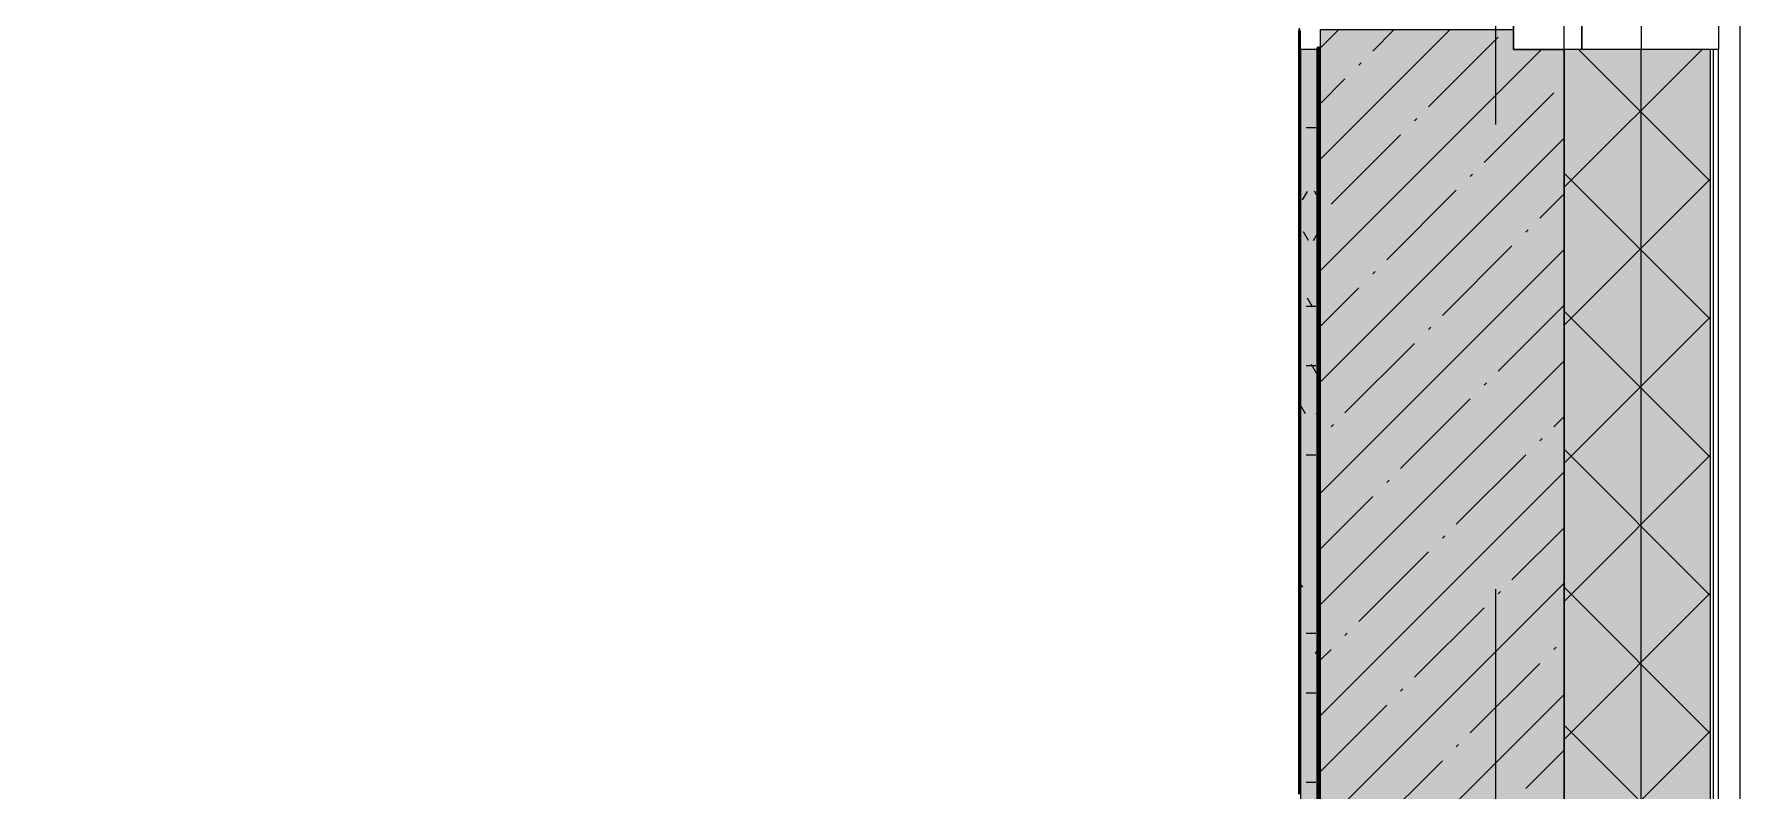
# Model space of a CAD drawing. Header units: millimetres. Extents: x -3817 to 677485, y -22715 to 103890.
# Drawn here: x 123756 to 125504, y 8852 to 9627 of the extents above; entities that cross this region are included whole.
import ezdxf

# ---------------------------------------------------------------- set-up
doc = ezdxf.new("R2010")
doc.units = ezdxf.units.MM
doc.layers.add('PDF _Геометрия', color=7, linetype='Continuous', true_color=0x1d1d1d)
doc.layers.add('PDF _Сплошная заливка', color=7, linetype='Continuous', true_color=0xffffff)

msp = doc.modelspace()

# ---------------------------------------------------------------- hatches: boundary and pattern name
at = {"layer": 'PDF _Сплошная заливка', "transparency": 33554559}
h = msp.add_hatch(color=256, dxfattribs=at)
h.paths.add_polyline_path([(125323.6, 1661.3), (125473.6, 1661.3), (125473.6, 9611.4), (125323.6, 9611.4), (125323.6, 1811.4)], flags=0)
h.paths.add_polyline_path([(125473.6, 10811.4), (125473.6, 12731.3), (125323.6, 12731.3), (125323.6, 10811.4), (125358, 10811.4)], flags=0)
h.paths.add_polyline_path([(125473.6, 15031.3), (125473.6, 15581.3), (125323.6, 15581.3), (125323.6, 15031.3), (125358, 15031.3)], flags=0)
h.paths.add_polyline_path([(125323.6, 17131.3), (125473.6, 17131.3), (125473.6, 23461.3), (125323.6, 23461.3), (125323.6, 19182.4)], flags=0)
h = msp.add_hatch(color=256, dxfattribs=at)
h.paths.add_polyline_path([(125053.6, 2411.4), (125073.6, 2411.4), (125073.6, 9611.4), (125053.6, 9611.4), (125053.6, 2431.3)], flags=0)
h.paths.add_polyline_path([(125053.6, 10811.4), (125073.6, 10811.4), (125073.6, 11891.3), (125053.6, 11891.3), (125053.6, 11266)], flags=0)
msp.add_hatch(color=256, dxfattribs=at).paths.add_polyline_path([(125323.6, 1811.4), (125323.6, 9611.4), (125271.6, 9611.4), (125271.6, 9631.4), (125073.6, 9631.4), (125073.6, 1811.4)])

# ---------------------------------------------------------------- linework, layer by layer
at = {"layer": 'PDF _Геометрия', "color": 9, "lineweight": 9, "true_color": 0xc0c0c0}
for points in [[(125481.6, 12731.3), (125503.6, 12731.3), (125503.6, 1631.3), (125323.6, 1631.3), (109723.6, 1631.3), (109723.6, 1653.3)], [(125073.6, 1811.4), (125323.6, 1811.4), (125323.6, 9611.4), (125271.6, 9611.4), (125323.6, 9611.4), (125323.6, 10811.4)], [(125271.6, 9611.4), (125271.6, 9631.4), (125073.6, 9631.4), (125073.6, 9611.4), (125053.6, 9611.4), (125053.6, 2431.3), (124713.6, 2431.3), (124693.6, 2431.3)], [(125051.6, 9632.4), (125051.6, 9598.5), (125051.6, 9567.3), (125051.6, 9538.6), (125051.6, 9512.2), (125051.6, 9487.7), (125051.6, 9464.9), (125051.6, 9443.5), (125051.6, 9423.2), (125051.6, 9403.8), (125051.6, 9385.1), (125051.6, 9367.1), (125051.6, 9349.6), (125051.6, 9332.6), (125051.6, 9315.9), (125051.6, 9299.6), (125051.6, 9283.5)], [(125051.6, 8848.4), (125051.6, 8861.6), (125051.6, 8874.5), (125051.6, 8887.2), (125051.6, 8899.8), (125051.6, 8912.4), (125051.6, 8925.1), (125051.6, 8938), (125051.6, 8951.2), (125051.6, 8964.6), (125051.6, 8977.9), (125051.6, 8990.8), (125051.6, 9003.2), (125051.6, 9014.9), (125051.6, 9025.6), (125051.6, 9035.7), (125051.6, 9045.3), (125051.6, 9054.7), (125051.6, 9064.1), (125051.6, 9073.8), (125051.6, 9083.8), (125051.6, 9094.5), (125051.6, 9105.9), (125051.6, 9117.7), (125051.6, 9129.5), (125051.6, 9141), (125051.6, 9151.8), (125051.6, 9162), (125051.6, 9172), (125051.6, 9182), (125051.6, 9192.5), (125051.6, 9203.7), (125051.6, 9215.6), (125051.6, 9228.1), (125051.6, 9241.1), (125051.6, 9254.4), (125051.6, 9268.1), (125051.6, 9281.9), (125051.6, 9296.2), (125051.6, 9310.9), (125051.6, 9326.4), (125051.6, 9342.7), (125051.6, 9359.9), (125051.6, 9378.3), (125051.6, 9398), (125051.6, 9419.5), (125051.6, 9442.9), (125051.6, 9468.7), (125051.6, 9497.1), (125051.6, 9528.5), (125051.6, 9563.2), (125051.6, 9630.4)], [(125052.6, 9283.5), (125052.6, 9299.6), (125052.6, 9315.9), (125052.6, 9332.6), (125052.6, 9349.6), (125052.6, 9367.1), (125052.6, 9385.1), (125052.6, 9403.8), (125052.6, 9423.2), (125052.6, 9443.5), (125052.6, 9464.9), (125052.6, 9487.7), (125052.6, 9512.2), (125052.6, 9538.6), (125052.6, 9567.3), (125052.6, 9598.5), (125052.6, 9632.4)], [(125052.6, 9630.4), (125052.6, 9563.2), (125052.6, 9528.5), (125052.6, 9497.1), (125052.6, 9468.7), (125052.6, 9442.9), (125052.6, 9419.5), (125052.6, 9398), (125052.6, 9378.3), (125052.6, 9359.9), (125052.6, 9342.7), (125052.6, 9326.4), (125052.6, 9310.9), (125052.6, 9296.2), (125052.6, 9281.9), (125052.6, 9268.1), (125052.6, 9254.4), (125052.6, 9241.1), (125052.6, 9228.1), (125052.6, 9215.6), (125052.6, 9203.7), (125052.6, 9192.5), (125052.6, 9182), (125052.6, 9172), (125052.6, 9162), (125052.6, 9151.8), (125052.6, 9141), (125052.6, 9129.5), (125052.6, 9117.7), (125052.6, 9105.9), (125052.6, 9094.5), (125052.6, 9083.8), (125052.6, 9073.8), (125052.6, 9064.1), (125052.6, 9054.7), (125052.6, 9045.3), (125052.6, 9035.7), (125052.6, 9025.6), (125052.6, 9014.9), (125052.6, 9003.2), (125052.6, 8990.8), (125052.6, 8977.9), (125052.6, 8964.6), (125052.6, 8951.2), (125052.6, 8938), (125052.6, 8925.1), (125052.6, 8912.4), (125052.6, 8899.8), (125052.6, 8887.2), (125052.6, 8874.5), (125052.6, 8861.6), (125052.6, 8848.4)], [(125071.6, 9611.4), (125053.6, 9611.4), (125053.6, 9630.4)], [(125073.6, 9611.4), (125073.6, 9612.4), (125072.6, 9612.4), (125072.6, 2432.4)], [(123722.6, 2061.3), (123973.6, 2061.3), (123973.6, 2011.3), (123773.6, 2011.3), (123773.6, 1811.4), (123773.6, 1653.3), (125323.6, 1653.3), (125476.6, 1653.3), (125481.6, 1653.3), (125481.6, 9611.4), (125323.6, 9611.4), (125323.6, 1811.4), (123973.6, 1811.4)], [(125051.6, 9169.3), (125051.6, 9169.3), (125051.6, 9169.5), (125051.6, 9169.6), (125051.6, 9169.9), (125051.6, 9170.1), (125051.6, 9170.3), (125051.6, 9170.4), (125051.6, 9170.6), (125051.6, 9170.8), (125051.6, 9171.1), (125051.6, 9171.5), (125051.6, 9172.2), (125051.6, 9173.1), (125051.6, 9174.4), (125051.6, 9176), (125051.6, 9177.8), (125051.6, 9179.9), (125051.6, 9182.3), (125051.6, 9184.8), (125051.6, 9187.5), (125051.6, 9190.4), (125051.6, 9193.5), (125051.6, 9196.7), (125051.6, 9200.2), (125051.6, 9203.9), (125051.6, 9207.8), (125051.6, 9212), (125051.6, 9216.4), (125051.6, 9221.1), (125051.6, 9225.9), (125051.6, 9230.8), (125051.6, 9235.8), (125051.6, 9240.7), (125051.6, 9245.5), (125051.6, 9250.2), (125051.6, 9254.5), (125051.6, 9258.5), (125051.6, 9262.3), (125051.6, 9265.6), (125051.6, 9268.7), (125051.6, 9271.3), (125051.6, 9273.6), (125051.6, 9275.5), (125051.6, 9277), (125051.6, 9278.1), (125051.6, 9278.8), (125051.6, 9279.1), (125051.6, 9279.1), (125051.6, 9279.1), (125051.6, 9278.8), (125051.6, 9278.2), (125051.6, 9277.5), (125051.6, 9276.7), (125051.6, 9275.9), (125051.6, 9274.9), (125051.6, 9273.9), (125051.6, 9272.8), (125051.6, 9271.6), (125051.6, 9270.4), (125051.6, 9269.1), (125051.6, 9267.8), (125051.6, 9266.5), (125051.6, 9265.2), (125051.6, 9264), (125051.6, 9262.8), (125051.6, 9261.6), (125051.6, 9260.3), (125051.6, 9259.1), (125051.6, 9257.8), (125051.6, 9256.4), (125051.6, 9254.9), (125051.6, 9253.4), (125051.6, 9251.8), (125051.6, 9250.2), (125051.6, 9248.5), (125051.6, 9246.8), (125051.6, 9245.1), (125051.6, 9243.2), (125051.6, 9241.3), (125051.6, 9239.3), (125051.6, 9237.3), (125051.6, 9235.2), (125051.6, 9233.1), (125051.6, 9231), (125051.6, 9229), (125051.6, 9227), (125051.6, 9225), (125051.6, 9222.9), (125051.6, 9220.8), (125051.6, 9218.6), (125051.6, 9216.4), (125051.6, 9214.2), (125051.6, 9212.2), (125051.6, 9210.1), (125051.6, 9208), (125051.6, 9205.7), (125051.6, 9202), (125051.6, 9194.1), (125052.6, 9194.1), (125052.6, 9202), (125052.6, 9205.7), (125052.6, 9208), (125052.6, 9210.1), (125052.6, 9212.2), (125052.6, 9214.2), (125052.6, 9216.4), (125052.6, 9218.6), (125052.6, 9220.8), (125052.6, 9222.9), (125052.6, 9225), (125052.6, 9227), (125052.6, 9229), (125052.6, 9231), (125052.6, 9233.1), (125052.6, 9235.2), (125052.6, 9237.3), (125052.6, 9239.3), (125052.6, 9241.3), (125052.6, 9243.2), (125052.6, 9245.1), (125052.6, 9246.8), (125052.6, 9248.5), (125052.6, 9250.2), (125052.6, 9251.8), (125052.6, 9253.4), (125052.6, 9254.9), (125052.6, 9256.4), (125052.6, 9257.8), (125052.6, 9259.1), (125052.6, 9260.3), (125052.6, 9261.6), (125052.6, 9262.8), (125052.6, 9264), (125052.6, 9265.2), (125052.6, 9266.5), (125052.6, 9267.8), (125052.6, 9269.1), (125052.6, 9270.4), (125052.6, 9271.6), (125052.6, 9272.8), (125052.6, 9273.9), (125052.6, 9274.9), (125052.6, 9275.9), (125052.6, 9276.7), (125052.6, 9277.5), (125052.6, 9278.2), (125052.6, 9278.8), (125052.6, 9279.1), (125052.6, 9279.1), (125052.6, 9279.1), (125052.6, 9278.8), (125052.6, 9278.1), (125052.6, 9277), (125052.6, 9275.5), (125052.6, 9273.6), (125052.6, 9271.3), (125052.6, 9268.7), (125052.6, 9265.6), (125052.6, 9262.3), (125052.6, 9258.5), (125052.6, 9254.5), (125052.6, 9250.2), (125052.6, 9245.5), (125052.6, 9240.7), (125052.6, 9235.8), (125052.6, 9230.8), (125052.6, 9225.9), (125052.6, 9221.1), (125052.6, 9216.4), (125052.6, 9212), (125052.6, 9207.8), (125052.6, 9203.9), (125052.6, 9200.2), (125052.6, 9196.7), (125052.6, 9193.5), (125052.6, 9190.4), (125052.6, 9187.5), (125052.6, 9184.8), (125052.6, 9182.3), (125052.6, 9179.9), (125052.6, 9177.8), (125052.6, 9176), (125052.6, 9174.4), (125052.6, 9173.1), (125052.6, 9172.2), (125052.6, 9171.5), (125052.6, 9171.1), (125052.6, 9170.8), (125052.6, 9170.6), (125052.6, 9170.4), (125052.6, 9170.3), (125052.6, 9170.1), (125052.6, 9169.9), (125052.6, 9169.6), (125052.6, 9169.5), (125052.6, 9169.3), (125052.6, 9169.3)], [(125051.6, 9193.3), (125051.6, 9188.2), (125051.6, 9184.3), (125051.6, 9181.3), (125051.6, 9179.1), (125051.6, 9177.5), (125051.6, 9176.3), (125051.6, 9175.2), (125051.6, 9174.3), (125051.6, 9173.5), (125051.6, 9172.8), (125051.6, 9172.2), (125051.6, 9171.7), (125051.6, 9171.2), (125051.6, 9170.7), (125051.6, 9170.4), (125051.6, 9170), (125051.6, 9169.8), (125051.6, 9169.5), (125051.6, 9169.4), (125051.6, 9169.3), (125051.6, 9169.3)], [(125052.6, 9169.3), (125052.6, 9169.3), (125052.6, 9169.4), (125052.6, 9169.5), (125052.6, 9169.8), (125052.6, 9170), (125052.6, 9170.4), (125052.6, 9170.7), (125052.6, 9171.2), (125052.6, 9171.7), (125052.6, 9172.2), (125052.6, 9172.8), (125052.6, 9173.5), (125052.6, 9174.3), (125052.6, 9175.2), (125052.6, 9176.3), (125052.6, 9177.5), (125052.6, 9179.1), (125052.6, 9181.3), (125052.6, 9184.3), (125052.6, 9188.2), (125052.6, 9193.3)], [(125052.6, 8979.6), (125052.6, 8979.5), (125052.6, 8979.4), (125052.6, 8979.2), (125052.6, 8979), (125052.6, 8978.8), (125052.6, 8978.6), (125052.6, 8978.4), (125052.6, 8978.3), (125052.6, 8978.1), (125052.6, 8977.8), (125052.6, 8977.4), (125052.6, 8976.7), (125052.6, 8975.8), (125052.6, 8974.5), (125052.6, 8972.9), (125052.6, 8971.1), (125052.6, 8968.9), (125052.6, 8966.6), (125052.6, 8964.1), (125052.6, 8961.4), (125052.6, 8958.5), (125052.6, 8955.4), (125052.6, 8952.1), (125052.6, 8948.6), (125052.6, 8944.9), (125052.6, 8941), (125052.6, 8936.9), (125052.6, 8932.4), (125052.6, 8927.8), (125052.6, 8923), (125052.6, 8918), (125052.6, 8913.1), (125052.6, 8908.1), (125052.6, 8903.3), (125052.6, 8898.7), (125052.6, 8894.3), (125052.6, 8890.3), (125052.6, 8886.6), (125052.6, 8883.2), (125052.6, 8880.2), (125052.6, 8877.5), (125052.6, 8875.3), (125052.6, 8873.4), (125052.6, 8871.9), (125052.6, 8870.8), (125052.6, 8870.1), (125052.6, 8869.7), (125052.6, 8869.7), (125052.6, 8869.8), (125052.6, 8870.1), (125052.6, 8870.7), (125052.6, 8871.3), (125052.6, 8872.1), (125052.6, 8873), (125052.6, 8873.9), (125052.6, 8874.9), (125052.6, 8876.1), (125052.6, 8877.2), (125052.6, 8878.5), (125052.6, 8879.8), (125052.6, 8881.1), (125052.6, 8882.3), (125052.6, 8883.6), (125052.6, 8884.9), (125052.6, 8886.1), (125052.6, 8887.3), (125052.6, 8888.5), (125052.6, 8889.8), (125052.6, 8891.1), (125052.6, 8892.5), (125052.6, 8893.9), (125052.6, 8895.5), (125052.6, 8897), (125052.6, 8898.7), (125052.6, 8900.3), (125052.6, 8902), (125052.6, 8903.8), (125052.6, 8905.6), (125052.6, 8907.5), (125052.6, 8909.5), (125052.6, 8911.6), (125052.6, 8913.7), (125052.6, 8915.7), (125052.6, 8917.8), (125052.6, 8919.8), (125052.6, 8921.9), (125052.6, 8923.9), (125052.6, 8925.9), (125052.6, 8928.1), (125052.6, 8930.2), (125052.6, 8932.4), (125052.6, 8934.6), (125052.6, 8936.7), (125052.6, 8938.7), (125052.6, 8940.8), (125052.6, 8943.2), (125052.6, 8946.9), (125052.6, 8954.7), (125051.6, 8954.7), (125051.6, 8946.9), (125051.6, 8943.2), (125051.6, 8940.8), (125051.6, 8938.7), (125051.6, 8936.7), (125051.6, 8934.6), (125051.6, 8932.4), (125051.6, 8930.2), (125051.6, 8928.1), (125051.6, 8925.9), (125051.6, 8923.9), (125051.6, 8921.9), (125051.6, 8919.8), (125051.6, 8917.8), (125051.6, 8915.7), (125051.6, 8913.7), (125051.6, 8911.6), (125051.6, 8909.5), (125051.6, 8907.5), (125051.6, 8905.6), (125051.6, 8903.8), (125051.6, 8902), (125051.6, 8900.3), (125051.6, 8898.7), (125051.6, 8897), (125051.6, 8895.5), (125051.6, 8893.9), (125051.6, 8892.5), (125051.6, 8891.1), (125051.6, 8889.8), (125051.6, 8888.5), (125051.6, 8887.3), (125051.6, 8886.1), (125051.6, 8884.9), (125051.6, 8883.6), (125051.6, 8882.3), (125051.6, 8881.1), (125051.6, 8879.8), (125051.6, 8878.5), (125051.6, 8877.2), (125051.6, 8876.1), (125051.6, 8874.9), (125051.6, 8873.9), (125051.6, 8873), (125051.6, 8872.1), (125051.6, 8871.3), (125051.6, 8870.7), (125051.6, 8870.1), (125051.6, 8869.8), (125051.6, 8869.7), (125051.6, 8869.7), (125051.6, 8870.1), (125051.6, 8870.8), (125051.6, 8871.9), (125051.6, 8873.4), (125051.6, 8875.3), (125051.6, 8877.5), (125051.6, 8880.2), (125051.6, 8883.2), (125051.6, 8886.6), (125051.6, 8890.3), (125051.6, 8894.3), (125051.6, 8898.7), (125051.6, 8903.3), (125051.6, 8908.1), (125051.6, 8913.1), (125051.6, 8918), (125051.6, 8923), (125051.6, 8927.8), (125051.6, 8932.4), (125051.6, 8936.9), (125051.6, 8941), (125051.6, 8944.9), (125051.6, 8948.6), (125051.6, 8952.1), (125051.6, 8955.4), (125051.6, 8958.5), (125051.6, 8961.4), (125051.6, 8964.1), (125051.6, 8966.6), (125051.6, 8968.9), (125051.6, 8971.1), (125051.6, 8972.9), (125051.6, 8974.5), (125051.6, 8975.8), (125051.6, 8976.7), (125051.6, 8977.4), (125051.6, 8977.8), (125051.6, 8978.1), (125051.6, 8978.3), (125051.6, 8978.4), (125051.6, 8978.6), (125051.6, 8978.8), (125051.6, 8979), (125051.6, 8979.2), (125051.6, 8979.4), (125051.6, 8979.5), (125051.6, 8979.6)], [(125051.6, 8979.6), (125051.6, 8979.6), (125051.6, 8979.5), (125051.6, 8979.3), (125051.6, 8979.1), (125051.6, 8978.8), (125051.6, 8978.5), (125051.6, 8978.1), (125051.6, 8977.7), (125051.6, 8977.2), (125051.6, 8976.7), (125051.6, 8976), (125051.6, 8975.3), (125051.6, 8974.5), (125051.6, 8973.6), (125051.6, 8972.6), (125051.6, 8971.4), (125051.6, 8969.7), (125051.6, 8967.5), (125051.6, 8964.6), (125051.6, 8960.6), (125051.6, 8955.6)], [(125052.6, 8955.6), (125052.6, 8960.6), (125052.6, 8964.6), (125052.6, 8967.5), (125052.6, 8969.7), (125052.6, 8971.4), (125052.6, 8972.6), (125052.6, 8973.6), (125052.6, 8974.5), (125052.6, 8975.3), (125052.6, 8976), (125052.6, 8976.7), (125052.6, 8977.2), (125052.6, 8977.7), (125052.6, 8978.1), (125052.6, 8978.5), (125052.6, 8978.8), (125052.6, 8979.1), (125052.6, 8979.3), (125052.6, 8979.5), (125052.6, 8979.6), (125052.6, 8979.6)]]:
    msp.add_lwpolyline(points, dxfattribs=at)
at = {"layer": 'PDF _Геометрия', "color": 253, "lineweight": 9, "true_color": 0xaaaaaa}
for points in [[(125253.6, 9534.5), (125253.6, 11122)], [(125341.6, 9611.4), (125341.6, 10811.4)], [(125271.6, 9681.4), (125271.6, 9611.4)], [(125253.6, 8423.3), (125253.6, 9058.3)]]:
    msp.add_lwpolyline(points, dxfattribs=at)
at = {"layer": 'PDF _Геометрия', "color": 9, "lineweight": 9, "true_color": 0xc0c0c0}
for points in [[(125481.6, 9611.4), (125323.6, 9611.4), (125323.6, 10811.4), (125481.6, 10811.4)], [(125052.6, 9283.5), (125052.6, 9632.4), (125051.6, 9632.4), (125051.6, 9283.5)], [(125051.6, 9344.9), (125051.6, 9342.7), (125051.6, 9340), (125051.6, 9337), (125051.6, 9333.6), (125051.6, 9329.9), (125051.6, 9325.9), (125051.6, 9321.5), (125051.6, 9316.9), (125051.6, 9312.1), (125051.6, 9307.2), (125051.6, 9302.2), (125051.6, 9297.2), (125051.6, 9292.4), (125051.6, 9287.8), (125051.6, 9283.4), (125051.6, 9279.2), (125051.6, 9275.3), (125051.6, 9271.6), (125051.6, 9268.1), (125051.6, 9264.8), (125051.6, 9261.7), (125051.6, 9258.8), (125051.6, 9256.1), (125051.6, 9253.6), (125051.6, 9251.3), (125051.6, 9249.1), (125051.6, 9247.3), (125051.6, 9245.7), (125051.6, 9244.5), (125051.6, 9243.5), (125051.6, 9242.8), (125051.6, 9242.4), (125051.6, 9242.1), (125051.6, 9241.9), (125051.6, 9241.8), (125051.6, 9241.6), (125051.6, 9241.4), (125051.6, 9241.2), (125051.6, 9241), (125051.6, 9240.8), (125051.6, 9240.7), (125051.6, 9240.6), (125051.6, 9240.7), (125051.6, 9240.8), (125051.6, 9241), (125051.6, 9241.2), (125051.6, 9241.4), (125051.6, 9241.6), (125051.6, 9241.8), (125051.6, 9241.9), (125051.6, 9242.1), (125051.6, 9242.4), (125051.6, 9242.8), (125051.6, 9243.5), (125051.6, 9244.5), (125051.6, 9245.7), (125051.6, 9247.3), (125051.6, 9249.1), (125051.6, 9251.3), (125051.6, 9253.6), (125051.6, 9256.1), (125051.6, 9258.8), (125051.6, 9261.7), (125051.6, 9264.8), (125051.6, 9268.1), (125051.6, 9271.6), (125051.6, 9275.3), (125051.6, 9279.2), (125051.6, 9283.4), (125051.6, 9287.8), (125051.6, 9292.4), (125051.6, 9297.2), (125051.6, 9302.2), (125051.6, 9307.2), (125051.6, 9312.1), (125051.6, 9316.9), (125051.6, 9321.5), (125051.6, 9325.9), (125051.6, 9329.9), (125051.6, 9333.6), (125051.6, 9337), (125051.6, 9340), (125051.6, 9342.7)], [(125052.6, 9240.6), (125052.6, 9240.7), (125052.6, 9240.8), (125052.6, 9241), (125052.6, 9241.2), (125052.6, 9241.4), (125052.6, 9241.6), (125052.6, 9241.8), (125052.6, 9241.9), (125052.6, 9242.1), (125052.6, 9242.4), (125052.6, 9242.8), (125052.6, 9243.5), (125052.6, 9244.5), (125052.6, 9245.7), (125052.6, 9247.3), (125052.6, 9249.1), (125052.6, 9251.3), (125052.6, 9253.6), (125052.6, 9256.1), (125052.6, 9258.8), (125052.6, 9261.7), (125052.6, 9264.8), (125052.6, 9268.1), (125052.6, 9271.6), (125052.6, 9275.3), (125052.6, 9279.2), (125052.6, 9283.4), (125052.6, 9287.8), (125052.6, 9292.4), (125052.6, 9297.2), (125052.6, 9302.2), (125052.6, 9307.2), (125052.6, 9312.1), (125052.6, 9316.9), (125052.6, 9321.5), (125052.6, 9325.9), (125052.6, 9329.9), (125052.6, 9333.6), (125052.6, 9337), (125052.6, 9340), (125052.6, 9342.7), (125052.6, 9344.9), (125052.6, 9342.7), (125052.6, 9340), (125052.6, 9337), (125052.6, 9333.6), (125052.6, 9329.9), (125052.6, 9325.9), (125052.6, 9321.5), (125052.6, 9316.9), (125052.6, 9312.1), (125052.6, 9307.2), (125052.6, 9302.2), (125052.6, 9297.2), (125052.6, 9292.4), (125052.6, 9287.8), (125052.6, 9283.4), (125052.6, 9279.2), (125052.6, 9275.3), (125052.6, 9271.6), (125052.6, 9268.1), (125052.6, 9264.8), (125052.6, 9261.7), (125052.6, 9258.8), (125052.6, 9256.1), (125052.6, 9253.6), (125052.6, 9251.3), (125052.6, 9249.1), (125052.6, 9247.3), (125052.6, 9245.7), (125052.6, 9244.5), (125052.6, 9243.5), (125052.6, 9242.8), (125052.6, 9242.4), (125052.6, 9242.1), (125052.6, 9241.9), (125052.6, 9241.8), (125052.6, 9241.6), (125052.6, 9241.4), (125052.6, 9241.2), (125052.6, 9241), (125052.6, 9240.8), (125052.6, 9240.7)], [(125051.6, 9285.6), (125051.6, 9287.8), (125051.6, 9290), (125051.6, 9292.1), (125051.6, 9294.3), (125051.6, 9292.1), (125051.6, 9290), (125051.6, 9287.8)], [(125051.6, 9265.5), (125051.6, 9273.3), (125051.6, 9277), (125051.6, 9279.4), (125051.6, 9281.5), (125051.6, 9283.5), (125051.6, 9281.5), (125051.6, 9279.4), (125051.6, 9277), (125051.6, 9273.3)], [(125052.6, 9294.3), (125052.6, 9292.1), (125052.6, 9290), (125052.6, 9287.8), (125052.6, 9285.6), (125052.6, 9287.8), (125052.6, 9290), (125052.6, 9292.1)], [(125052.6, 9283.5), (125052.6, 9281.5), (125052.6, 9279.4), (125052.6, 9277), (125052.6, 9273.3), (125052.6, 9265.5), (125052.6, 9273.3), (125052.6, 9277), (125052.6, 9279.4), (125052.6, 9281.5)], [(125052.6, 9265.5), (125051.6, 9265.5)], [(125051.6, 9240.6), (125051.6, 9240.6), (125051.6, 9240.7), (125051.6, 9240.9), (125051.6, 9241.1), (125051.6, 9241.4), (125051.6, 9241.7), (125051.6, 9242.1), (125051.6, 9242.5), (125051.6, 9243), (125051.6, 9243.5), (125051.6, 9244.2), (125051.6, 9244.9), (125051.6, 9245.7), (125051.6, 9246.6), (125051.6, 9247.6), (125051.6, 9248.8), (125051.6, 9250.5), (125051.6, 9252.7), (125051.6, 9255.6), (125051.6, 9259.6), (125051.6, 9264.6), (125051.6, 9259.6), (125051.6, 9255.6), (125051.6, 9252.7), (125051.6, 9250.5), (125051.6, 9248.8), (125051.6, 9247.6), (125051.6, 9246.6), (125051.6, 9245.7), (125051.6, 9244.9), (125051.6, 9244.2), (125051.6, 9243.5), (125051.6, 9243), (125051.6, 9242.5), (125051.6, 9242.1), (125051.6, 9241.7), (125051.6, 9241.4), (125051.6, 9241.1), (125051.6, 9240.9), (125051.6, 9240.7), (125051.6, 9240.6)], [(125052.6, 9264.6), (125052.6, 9259.6), (125052.6, 9255.6), (125052.6, 9252.7), (125052.6, 9250.5), (125052.6, 9248.8), (125052.6, 9247.6), (125052.6, 9246.6), (125052.6, 9245.7), (125052.6, 9244.9), (125052.6, 9244.2), (125052.6, 9243.5), (125052.6, 9243), (125052.6, 9242.5), (125052.6, 9242.1), (125052.6, 9241.7), (125052.6, 9241.4), (125052.6, 9241.1), (125052.6, 9240.9), (125052.6, 9240.7), (125052.6, 9240.6), (125052.6, 9240.6), (125052.6, 9240.6), (125052.6, 9240.7), (125052.6, 9240.9), (125052.6, 9241.1), (125052.6, 9241.4), (125052.6, 9241.7), (125052.6, 9242.1), (125052.6, 9242.5), (125052.6, 9243), (125052.6, 9243.5), (125052.6, 9244.2), (125052.6, 9244.9), (125052.6, 9245.7), (125052.6, 9246.6), (125052.6, 9247.6), (125052.6, 9248.8), (125052.6, 9250.5), (125052.6, 9252.7), (125052.6, 9255.6), (125052.6, 9259.6)], [(125051.6, 9060.7), (125051.6, 9060.7), (125051.6, 9060.5), (125051.6, 9060.3), (125051.6, 9060.1), (125051.6, 9059.9), (125051.6, 9059.7), (125051.6, 9059.5), (125051.6, 9059.4), (125051.6, 9059.2), (125051.6, 9058.9), (125051.6, 9058.5), (125051.6, 9057.8), (125051.6, 9056.9), (125051.6, 9055.6), (125051.6, 9054), (125051.6, 9052.2), (125051.6, 9050.1), (125051.6, 9047.7), (125051.6, 9045.2), (125051.6, 9042.5), (125051.6, 9039.6), (125051.6, 9036.5), (125051.6, 9033.2), (125051.6, 9029.8), (125051.6, 9026.1), (125051.6, 9022.1), (125051.6, 9018), (125051.6, 9013.6), (125051.6, 9008.9), (125051.6, 9004.1), (125051.6, 8999.2), (125051.6, 8994.2), (125051.6, 8989.3), (125051.6, 8984.4), (125051.6, 8979.8), (125051.6, 8975.5), (125051.6, 8971.4), (125051.6, 8967.7), (125051.6, 8964.4), (125051.6, 8961.3), (125051.6, 8958.7), (125051.6, 8956.4), (125051.6, 8954.5), (125051.6, 8953), (125051.6, 8951.9), (125051.6, 8951.2), (125051.6, 8950.9), (125051.6, 8950.8), (125051.6, 8950.9), (125051.6, 8951.2), (125051.6, 8951.8), (125051.6, 8952.5), (125051.6, 8953.2), (125051.6, 8954.1), (125051.6, 8955.1), (125051.6, 8956.1), (125051.6, 8957.2), (125051.6, 8958.4), (125051.6, 8959.6), (125051.6, 8960.9), (125051.6, 8962.2), (125051.6, 8963.5), (125051.6, 8964.8), (125051.6, 8966), (125051.6, 8967.2), (125051.6, 8968.4), (125051.6, 8969.6), (125051.6, 8970.9), (125051.6, 8972.2), (125051.6, 8973.6), (125051.6, 8975.1), (125051.6, 8976.6), (125051.6, 8978.2), (125051.6, 8979.8), (125051.6, 8981.4), (125051.6, 8983.2), (125051.6, 8984.9), (125051.6, 8986.8), (125051.6, 8988.7), (125051.6, 8990.6), (125051.6, 8992.7), (125051.6, 8994.8), (125051.6, 8996.9), (125051.6, 8998.9), (125051.6, 9001), (125051.6, 9003), (125051.6, 9005), (125051.6, 9007.1), (125051.6, 9009.2), (125051.6, 9011.4), (125051.6, 9013.6), (125051.6, 9015.7), (125051.6, 9017.8), (125051.6, 9019.8), (125051.6, 9021.9), (125051.6, 9024.3), (125051.6, 9028), (125051.6, 9035.9), (125051.6, 9028), (125051.6, 9024.3), (125051.6, 9021.9), (125051.6, 9019.8), (125051.6, 9017.8), (125051.6, 9015.7), (125051.6, 9013.6), (125051.6, 9011.4), (125051.6, 9009.2), (125051.6, 9007.1), (125051.6, 9005), (125051.6, 9003), (125051.6, 9001), (125051.6, 8998.9), (125051.6, 8996.9), (125051.6, 8994.8), (125051.6, 8992.7), (125051.6, 8990.6), (125051.6, 8988.7), (125051.6, 8986.8), (125051.6, 8984.9), (125051.6, 8983.2), (125051.6, 8981.4), (125051.6, 8979.8), (125051.6, 8978.2), (125051.6, 8976.6), (125051.6, 8975.1), (125051.6, 8973.6), (125051.6, 8972.2), (125051.6, 8970.9), (125051.6, 8969.6), (125051.6, 8968.4), (125051.6, 8967.2), (125051.6, 8966), (125051.6, 8964.8), (125051.6, 8963.5), (125051.6, 8962.2), (125051.6, 8960.9), (125051.6, 8959.6), (125051.6, 8958.4), (125051.6, 8957.2), (125051.6, 8956.1), (125051.6, 8955.1), (125051.6, 8954.1), (125051.6, 8953.2), (125051.6, 8952.5), (125051.6, 8951.8), (125051.6, 8951.2), (125051.6, 8950.9), (125051.6, 8950.8), (125051.6, 8950.9), (125051.6, 8951.2), (125051.6, 8951.9), (125051.6, 8953), (125051.6, 8954.5), (125051.6, 8956.4), (125051.6, 8958.7), (125051.6, 8961.3), (125051.6, 8964.4), (125051.6, 8967.7), (125051.6, 8971.4), (125051.6, 8975.5), (125051.6, 8979.8), (125051.6, 8984.4), (125051.6, 8989.3), (125051.6, 8994.2), (125051.6, 8999.2), (125051.6, 9004.1), (125051.6, 9008.9), (125051.6, 9013.6), (125051.6, 9018), (125051.6, 9022.1), (125051.6, 9026.1), (125051.6, 9029.8), (125051.6, 9033.2), (125051.6, 9036.5), (125051.6, 9039.6), (125051.6, 9042.5), (125051.6, 9045.2), (125051.6, 9047.7), (125051.6, 9050.1), (125051.6, 9052.2), (125051.6, 9054), (125051.6, 9055.6), (125051.6, 9056.9), (125051.6, 9057.8), (125051.6, 9058.5), (125051.6, 9058.9), (125051.6, 9059.2), (125051.6, 9059.4), (125051.6, 9059.5), (125051.6, 9059.7), (125051.6, 9059.9), (125051.6, 9060.1), (125051.6, 9060.3), (125051.6, 9060.5), (125051.6, 9060.7)], [(125051.6, 9036.7), (125051.6, 9041.8), (125051.6, 9045.7), (125051.6, 9048.7), (125051.6, 9050.9), (125051.6, 9052.5), (125051.6, 9053.7), (125051.6, 9054.8), (125051.6, 9055.7), (125051.6, 9056.5), (125051.6, 9057.2), (125051.6, 9057.8), (125051.6, 9058.3), (125051.6, 9058.8), (125051.6, 9059.2), (125051.6, 9059.6), (125051.6, 9060), (125051.6, 9060.2), (125051.6, 9060.4), (125051.6, 9060.6), (125051.6, 9060.7), (125051.6, 9060.7), (125051.6, 9060.7), (125051.6, 9060.6), (125051.6, 9060.4), (125051.6, 9060.2), (125051.6, 9060), (125051.6, 9059.6), (125051.6, 9059.2), (125051.6, 9058.8), (125051.6, 9058.3), (125051.6, 9057.8), (125051.6, 9057.2), (125051.6, 9056.5), (125051.6, 9055.7), (125051.6, 9054.8), (125051.6, 9053.7), (125051.6, 9052.5), (125051.6, 9050.9), (125051.6, 9048.7), (125051.6, 9045.7), (125051.6, 9041.8)], [(125052.6, 9060.7), (125052.6, 9060.7), (125052.6, 9060.6), (125052.6, 9060.4), (125052.6, 9060.2), (125052.6, 9060), (125052.6, 9059.6), (125052.6, 9059.2), (125052.6, 9058.8), (125052.6, 9058.3), (125052.6, 9057.8), (125052.6, 9057.2), (125052.6, 9056.5), (125052.6, 9055.7), (125052.6, 9054.8), (125052.6, 9053.7), (125052.6, 9052.5), (125052.6, 9050.9), (125052.6, 9048.7), (125052.6, 9045.7), (125052.6, 9041.8), (125052.6, 9036.7), (125052.6, 9041.8), (125052.6, 9045.7), (125052.6, 9048.7), (125052.6, 9050.9), (125052.6, 9052.5), (125052.6, 9053.7), (125052.6, 9054.8), (125052.6, 9055.7), (125052.6, 9056.5), (125052.6, 9057.2), (125052.6, 9057.8), (125052.6, 9058.3), (125052.6, 9058.8), (125052.6, 9059.2), (125052.6, 9059.6), (125052.6, 9060), (125052.6, 9060.2), (125052.6, 9060.4), (125052.6, 9060.6), (125052.6, 9060.7)], [(125052.6, 9035.9), (125052.6, 9028), (125052.6, 9024.3), (125052.6, 9021.9), (125052.6, 9019.8), (125052.6, 9017.8), (125052.6, 9015.7), (125052.6, 9013.6), (125052.6, 9011.4), (125052.6, 9009.2), (125052.6, 9007.1), (125052.6, 9005), (125052.6, 9003), (125052.6, 9001), (125052.6, 8998.9), (125052.6, 8996.9), (125052.6, 8994.8), (125052.6, 8992.7), (125052.6, 8990.6), (125052.6, 8988.7), (125052.6, 8986.8), (125052.6, 8984.9), (125052.6, 8983.2), (125052.6, 8981.4), (125052.6, 8979.8), (125052.6, 8978.2), (125052.6, 8976.6), (125052.6, 8975.1), (125052.6, 8973.6), (125052.6, 8972.2), (125052.6, 8970.9), (125052.6, 8969.6), (125052.6, 8968.4), (125052.6, 8967.2), (125052.6, 8966), (125052.6, 8964.8), (125052.6, 8963.5), (125052.6, 8962.2), (125052.6, 8960.9), (125052.6, 8959.6), (125052.6, 8958.4), (125052.6, 8957.2), (125052.6, 8956.1), (125052.6, 8955.1), (125052.6, 8954.1), (125052.6, 8953.2), (125052.6, 8952.5), (125052.6, 8951.8), (125052.6, 8951.2), (125052.6, 8950.9), (125052.6, 8950.8), (125052.6, 8950.9), (125052.6, 8951.2), (125052.6, 8951.9), (125052.6, 8953), (125052.6, 8954.5), (125052.6, 8956.4), (125052.6, 8958.7), (125052.6, 8961.3), (125052.6, 8964.4), (125052.6, 8967.7), (125052.6, 8971.4), (125052.6, 8975.5), (125052.6, 8979.8), (125052.6, 8984.4), (125052.6, 8989.3), (125052.6, 8994.2), (125052.6, 8999.2), (125052.6, 9004.1), (125052.6, 9008.9), (125052.6, 9013.6), (125052.6, 9018), (125052.6, 9022.1), (125052.6, 9026.1), (125052.6, 9029.8), (125052.6, 9033.2), (125052.6, 9036.5), (125052.6, 9039.6), (125052.6, 9042.5), (125052.6, 9045.2), (125052.6, 9047.7), (125052.6, 9050.1), (125052.6, 9052.2), (125052.6, 9054), (125052.6, 9055.6), (125052.6, 9056.9), (125052.6, 9057.8), (125052.6, 9058.5), (125052.6, 9058.9), (125052.6, 9059.2), (125052.6, 9059.4), (125052.6, 9059.5), (125052.6, 9059.7), (125052.6, 9059.9), (125052.6, 9060.1), (125052.6, 9060.3), (125052.6, 9060.5), (125052.6, 9060.7), (125052.6, 9060.7), (125052.6, 9060.7), (125052.6, 9060.5), (125052.6, 9060.3), (125052.6, 9060.1), (125052.6, 9059.9), (125052.6, 9059.7), (125052.6, 9059.5), (125052.6, 9059.4), (125052.6, 9059.2), (125052.6, 9058.9), (125052.6, 9058.5), (125052.6, 9057.8), (125052.6, 9056.9), (125052.6, 9055.6), (125052.6, 9054), (125052.6, 9052.2), (125052.6, 9050.1), (125052.6, 9047.7), (125052.6, 9045.2), (125052.6, 9042.5), (125052.6, 9039.6), (125052.6, 9036.5), (125052.6, 9033.2), (125052.6, 9029.8), (125052.6, 9026.1), (125052.6, 9022.1), (125052.6, 9018), (125052.6, 9013.6), (125052.6, 9008.9), (125052.6, 9004.1), (125052.6, 8999.2), (125052.6, 8994.2), (125052.6, 8989.3), (125052.6, 8984.4), (125052.6, 8979.8), (125052.6, 8975.5), (125052.6, 8971.4), (125052.6, 8967.7), (125052.6, 8964.4), (125052.6, 8961.3), (125052.6, 8958.7), (125052.6, 8956.4), (125052.6, 8954.5), (125052.6, 8953), (125052.6, 8951.9), (125052.6, 8951.2), (125052.6, 8950.9), (125052.6, 8950.8), (125052.6, 8950.9), (125052.6, 8951.2), (125052.6, 8951.8), (125052.6, 8952.5), (125052.6, 8953.2), (125052.6, 8954.1), (125052.6, 8955.1), (125052.6, 8956.1), (125052.6, 8957.2), (125052.6, 8958.4), (125052.6, 8959.6), (125052.6, 8960.9), (125052.6, 8962.2), (125052.6, 8963.5), (125052.6, 8964.8), (125052.6, 8966), (125052.6, 8967.2), (125052.6, 8968.4), (125052.6, 8969.6), (125052.6, 8970.9), (125052.6, 8972.2), (125052.6, 8973.6), (125052.6, 8975.1), (125052.6, 8976.6), (125052.6, 8978.2), (125052.6, 8979.8), (125052.6, 8981.4), (125052.6, 8983.2), (125052.6, 8984.9), (125052.6, 8986.8), (125052.6, 8988.7), (125052.6, 8990.6), (125052.6, 8992.7), (125052.6, 8994.8), (125052.6, 8996.9), (125052.6, 8998.9), (125052.6, 9001), (125052.6, 9003), (125052.6, 9005), (125052.6, 9007.1), (125052.6, 9009.2), (125052.6, 9011.4), (125052.6, 9013.6), (125052.6, 9015.7), (125052.6, 9017.8), (125052.6, 9019.8), (125052.6, 9021.9), (125052.6, 9024.3), (125052.6, 9028)], [(125052.6, 9035.9), (125051.6, 9035.9)]]:
    msp.add_lwpolyline(points, close=True, dxfattribs=at)
at = {"layer": 'PDF _Геометрия', "color": 116, "lineweight": 13, "true_color": 0x008040}
msp.add_lwpolyline([(125402.6, 10811.4), (125402.6, 9611.4)], dxfattribs=at)
at = {"layer": 'PDF _Геометрия', "color": 253, "lineweight": 13, "true_color": 0xaaaaaa}
msp.add_lwpolyline([(125341.6, 9611.4), (125271.6, 9611.4), (125271.6, 9681.4), (125341.6, 9681.4)], close=True, dxfattribs=at)
at = {"layer": 'PDF _Геометрия', "lineweight": 9}
for points in [[(125073.6, 9612.8), (125092.2, 9631.4)], [(125073.6, 9498.7), (125206.3, 9631.4)], [(125127.5, 9609.7), (125149.2, 9631.4)], [(125184.5, 9552.7), (125255.8, 9623.9)], [(125073.6, 9384.7), (125300.3, 9611.4)], [(125113.3, 9595.4), (125115.6, 9597.8)], [(125323.6, 9470.2), (125464.8, 9611.4)], [(125473.6, 9476), (125338.2, 9611.4)], [(125073.6, 9555.7), (125099, 9581.2)], [(125241.6, 9495.6), (125312.8, 9566.9)], [(125084.7, 9452.9), (125156, 9524.1)], [(125170.3, 9538.4), (125172.6, 9540.8)], [(125073.6, 9270.6), (125323.6, 9520.6)], [(125227.3, 9481.4), (125229.7, 9483.7)], [(125473.6, 9334.6), (125323.6, 9484.6)], [(125323.6, 9328.8), (125473.6, 9478.8)], [(125141.8, 9395.8), (125213, 9467.1)], [(125298.6, 9438.6), (125323.6, 9463.6)], [(125284.3, 9424.3), (125286.7, 9426.7)], [(125073.6, 9156.6), (125323.6, 9406.6)], [(125198.8, 9338.8), (125270.1, 9410.1)], [(125073.6, 9327.6), (125113.3, 9367.3)], [(125127.5, 9381.6), (125129.9, 9383.9)], [(125255.8, 9281.8), (125323.6, 9349.5)], [(125473.6, 9193.2), (125323.6, 9343.2)], [(125323.6, 9187.4), (125473.6, 9337.4)], [(125184.5, 9324.6), (125186.9, 9326.9)], [(125099, 9239), (125170.3, 9310.3)], [(125073.6, 9042.5), (125323.6, 9292.5)], [(125241.6, 9267.5), (125243.9, 9269.9)], [(125156, 9182), (125227.3, 9253.3)], [(125084.7, 9224.8), (125087.1, 9227.1)], [(125312.8, 9224.8), (125323.6, 9235.5)], [(125298.6, 9210.5), (125301, 9212.9)], [(125213, 9125), (125284.3, 9196.2)], [(125473.6, 9051.7), (125323.6, 9201.7)], [(125323.6, 9045.9), (125473.6, 9195.9)], [(125073.6, 8928.5), (125323.6, 9178.5)], [(125141.8, 9167.7), (125144.1, 9170.1)], [(125073.6, 9099.5), (125127.5, 9153.5)], [(125198.8, 9110.7), (125201.2, 9113.1)], [(125270.1, 9067.9), (125323.6, 9121.4)], [(125113.3, 9025.2), (125184.5, 9096.5)], [(125073.6, 8814.4), (125323.6, 9064.4)], [(125255.8, 9053.7), (125258.2, 9056.1)], [(125473.6, 8910.3), (125323.6, 9060.3)], [(125323.6, 8904.5), (125473.6, 9054.5)], [(125170.3, 8968.1), (125241.6, 9039.4)], [(125099, 9010.9), (125101.4, 9013.3)], [(125073.6, 8985.5), (125084.7, 8996.7)], [(125227.3, 8911.1), (125298.6, 8982.4)], [(125312.8, 8996.7), (125315.2, 8999)], [(125073.6, 8700.4), (125323.6, 8950.4)], [(125156, 8953.9), (125158.4, 8956.3)], [(125073.6, 8871.4), (125141.8, 8939.6)], [(125473.6, 8768.9), (125323.6, 8918.9)], [(125323.6, 8763.1), (125473.6, 8913.1)], [(125213, 8896.9), (125215.4, 8899.2)], [(125127.5, 8811.3), (125198.8, 8882.6)], [(125284.3, 8854.1), (125323.6, 8893.3)]]:
    msp.add_lwpolyline(points, dxfattribs=at)
at = {"layer": 'PDF _Геометрия', "color": 171, "lineweight": 70, "true_color": 0x8080ff}
msp.add_lwpolyline([(125072.6, 2432.4), (125072.6, 9612.4), (125071.6, 9612.4), (125071.6, 2432.4)], dxfattribs=at)
at = {"layer": 'PDF _Геометрия', "color": 7, "lineweight": 9}
for points in [[(123773.6, 1658.3), (125323.6, 1658.3), (125473.6, 1658.3), (125476.6, 1658.3), (125476.6, 9611.4)], [(123773.6, 1661.3), (125323.6, 1661.3), (125473.6, 1661.3), (125473.6, 9611.4)], [(123773.6, 1732.3), (125402.6, 1732.3), (125402.6, 9611.4)], [(125073.6, 2431.3), (125073.6, 2411.4), (125053.6, 2411.4), (124713.6, 2411.4), (125053.6, 2411.4), (125073.6, 2411.4), (125073.6, 9611.4), (125073.6, 2432.4), (125073.6, 9611.4)]]:
    msp.add_lwpolyline(points, dxfattribs=at)
at = {"layer": 'PDF _Геометрия', "color": 253, "lineweight": 9, "true_color": 0x9b9b9b}
for points in [[(125059.2, 9531.4), (125069.2, 9531.4)], [(125060.4, 9465.9), (125055.3, 9457.2)], [(125072.8, 9457.4), (125067.8, 9466.2)], [(125061.7, 9415.8), (125056.6, 9424.5)], [(125071.5, 9424.2), (125066.5, 9415.5)], [(125065.7, 9347.8), (125060.7, 9356.5)], [(125059.2, 9348.5), (125069.2, 9348.5)], [(125073.6, 9305.9), (125073.6, 9305.8)], [(125059.2, 9287.5), (125069.2, 9287.5)], [(125069.8, 9279.7), (125064.8, 9288.5)], [(125058.7, 9238.1), (125053.6, 9246.8)], [(125073.6, 9244.9), (125069.5, 9237.8)], [(125059.2, 9196.1), (125069.2, 9196.1)], [(125055.7, 9060.4), (125053.6, 9064)], [(125059.2, 9013.2), (125069.2, 9013.2)], [(125073.4, 9000.8), (125068.4, 8992.1)], [(125073.6, 8968.4), (125070, 8974.7)], [(125059.2, 8952.2), (125069.2, 8952.2)], [(125059.2, 8860.8), (125069.2, 8860.8)]]:
    msp.add_lwpolyline(points, dxfattribs=at)

doc.saveas('drawing.dxf')
